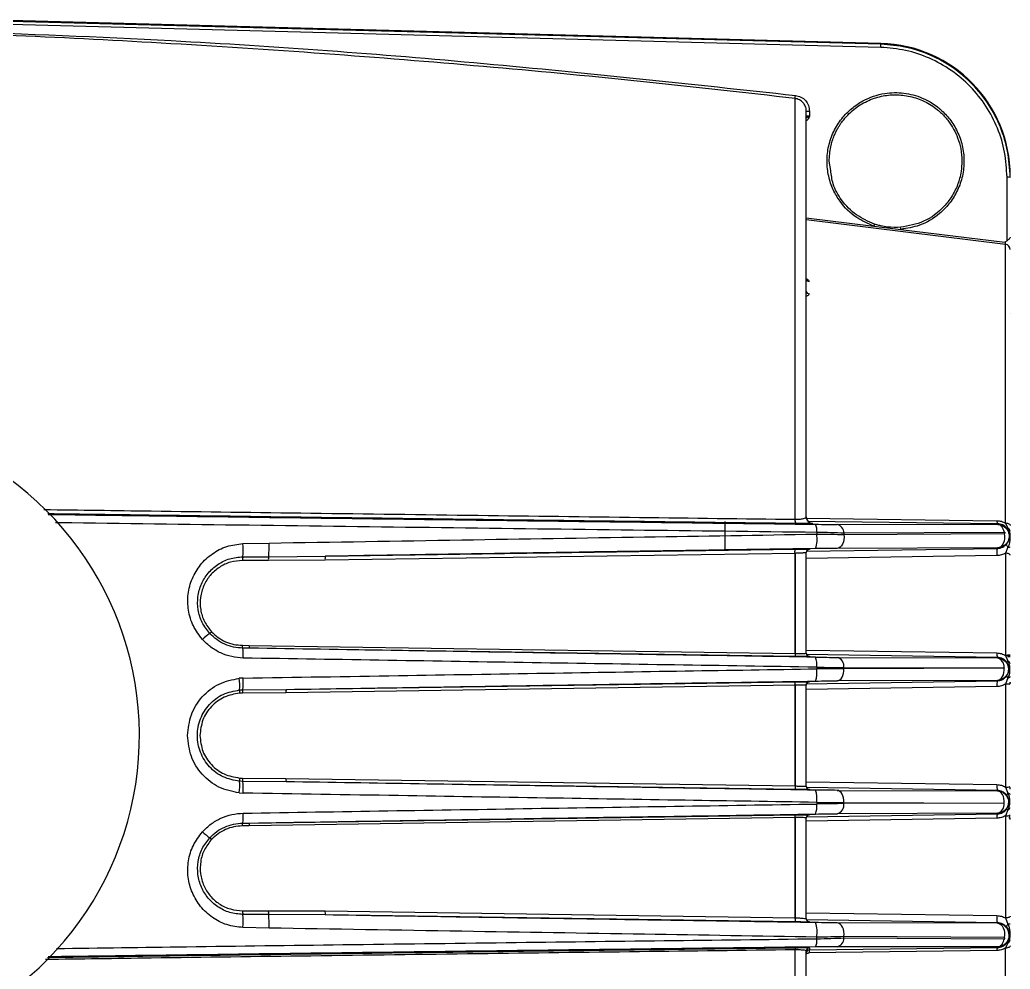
# Model space of a CAD drawing. Extents: x 16.5 to 113.1, y 4.4 to 84.5.
# Drawn here: x 83.599 to 88.263, y 34.807 to 39.277 of the extents above; entities that cross this region are included whole.
import ezdxf

# ---------------------------------------------------------------- set-up
doc = ezdxf.new("R2010")
doc.units = 0
doc.header["$MEASUREMENT"] = 0
doc.layers.add('OBJECT', color=7, linetype='CONTINUOUS')

msp = doc.modelspace()

# ---------------------------------------------------------------- linework, layer by layer
at = {"layer": 'OBJECT'}
for p, q in [((87.6539, 39.1659), (83.4112, 39.277)), ((87.6539, 39.1618), (83.4112, 39.2726)), ((87.6536, 39.1472), (83.4109, 39.2581)), ((87.6539, 39.1618), (87.6539, 39.1659)), ((87.2495, 36.9249), (87.2495, 38.9066)), ((87.3175, 38.8463), (87.3175, 38.824)), ((87.4179, 38.5672), (87.4101, 38.6115)), ((88.2476, 38.2367), (88.2476, 38.5355)), ((87.3026, 38.3451), (87.6201, 38.306)), ((88.2406, 38.2197), (87.3026, 38.3353)), ((87.6201, 38.306), (87.7477, 38.2902)), ((87.7477, 38.2902), (88.2376, 38.2298)), ((88.2476, 38.2367), (88.2376, 38.2298)), ((88.2406, 36.9072), (88.2406, 38.2197)), ((88.2625, 37.8925), (88.2618, 37.8923)), ((86.9208, 36.7787), (86.9208, 36.9146)), ((87.2996, 36.9298), (88.1998, 36.9185)), ((88.2025, 36.9043), (87.311, 36.9151)), ((87.3321, 36.9057), (87.3321, 36.9056)), ((87.4473, 36.9008), (88.2025, 36.9014)), ((88.2025, 36.9014), (88.2025, 36.9043)), ((88.2406, 36.9072), (88.2516, 36.8831)), ((87.3518, 36.8647), (87.3518, 36.8551)), ((87.4795, 36.8608), (88.2348, 36.8644)), ((87.4795, 36.8608), (87.4795, 36.8529)), ((87.4795, 36.8529), (88.2346, 36.8578)), ((84.65, 36.8103), (84.7729, 36.8131)), ((88.2516, 36.7941), (88.2406, 36.7654)), ((88.2626, 36.7929), (88.258, 36.7931)), ((84.6496, 36.7486), (84.7713, 36.7489)), ((84.7713, 36.7489), (85.0386, 36.751)), ((87.2494, 36.7646), (85.0368, 36.7323)), ((85.0386, 36.751), (87.2512, 36.7839)), ((87.2492, 36.7689), (87.2494, 36.7646)), ((87.2494, 36.2926), (87.2494, 36.7646)), ((87.2497, 36.7646), (87.2495, 36.7689)), ((87.2497, 36.7646), (87.2497, 36.2926)), ((87.3013, 36.7746), (88.2025, 36.7882)), ((88.1999, 36.7541), (87.3026, 36.7411)), ((87.3173, 36.7837), (87.3173, 36.7832)), ((88.2025, 36.7899), (87.4474, 36.7881)), ((88.2025, 36.7899), (88.2025, 36.7882)), ((88.2406, 36.7654), (88.2406, 36.2838)), ((84.7697, 36.7309), (84.6484, 36.7314)), ((85.0368, 36.7323), (84.7697, 36.7309)), ((84.6472, 36.3317), (84.6792, 36.3312)), ((84.6792, 36.3312), (87.2494, 36.2926)), ((84.681, 36.3181), (84.6489, 36.3186)), ((87.2512, 36.2795), (84.681, 36.3181)), ((87.3026, 36.3094), (88.1999, 36.2956)), ((88.2025, 36.2747), (87.3041, 36.2885)), ((87.3173, 36.2801), (87.3173, 36.2797)), ((88.2406, 36.2838), (88.2516, 36.2562)), ((87.4474, 36.2748), (88.2024, 36.2724)), ((88.2024, 36.2724), (88.2025, 36.2747)), ((87.3518, 36.2286), (87.3518, 36.2209)), ((87.4795, 36.2208), (87.4795, 36.2265)), ((87.4795, 36.2265), (88.2345, 36.2251)), ((88.2345, 36.2243), (87.4795, 36.2208)), ((84.6513, 36.1772), (84.6326, 36.1762)), ((87.2494, 36.1437), (84.8525, 36.108)), ((84.8543, 36.1239), (87.2512, 36.1598)), ((87.2493, 36.1448), (87.2494, 36.1437)), ((87.2494, 35.6693), (87.2494, 36.1437)), ((87.2497, 36.1437), (87.2496, 36.1448)), ((87.2497, 36.1437), (87.2497, 35.6693)), ((87.301, 36.1509), (88.2025, 36.1647)), ((87.3173, 36.1597), (87.3173, 36.1592)), ((88.2024, 36.1667), (87.4474, 36.1642)), ((88.2025, 36.1647), (88.2024, 36.1667)), ((88.2516, 36.1781), (88.2406, 36.149)), ((88.2406, 36.149), (88.2406, 35.6639)), ((84.6479, 36.1066), (84.634, 36.1061)), ((84.6345, 36.1215), (84.6496, 36.122)), ((84.8525, 36.108), (84.6479, 36.1066)), ((84.6496, 36.122), (84.8543, 36.1239)), ((88.1998, 36.1372), (87.3026, 36.1238)), ((84.634, 35.7068), (84.6479, 35.7064)), ((84.6496, 35.6909), (84.6345, 35.6915)), ((84.6479, 35.7064), (84.8525, 35.7049)), ((84.8543, 35.6891), (84.6496, 35.6909)), ((84.8525, 35.7049), (87.2494, 35.6693)), ((87.2512, 35.6531), (84.8543, 35.6891)), ((87.3026, 35.6892), (88.1998, 35.6757)), ((84.6326, 35.6368), (84.6513, 35.6358)), ((87.2494, 35.6693), (87.2493, 35.6681)), ((87.2496, 35.6681), (87.2497, 35.6693)), ((88.2025, 35.6483), (87.3031, 35.662)), ((87.3173, 35.6537), (87.3173, 35.6533)), ((87.4474, 35.6487), (88.2024, 35.6463)), ((88.2024, 35.6463), (88.2025, 35.6483)), ((88.2406, 35.6639), (88.2516, 35.6349)), ((87.3518, 35.5921), (87.3518, 35.5843)), ((87.4795, 35.5921), (87.4795, 35.5865)), ((87.4795, 35.5921), (88.2345, 35.5886)), ((88.2345, 35.5879), (87.4795, 35.5865)), ((84.681, 35.4949), (87.2512, 35.5335)), ((87.3041, 35.5245), (88.2025, 35.5382)), ((87.3173, 35.5333), (87.3173, 35.5329)), ((88.2024, 35.5406), (87.4474, 35.5382)), ((88.2025, 35.5382), (88.2024, 35.5406)), ((88.2516, 35.5568), (88.2406, 35.5292)), ((84.6489, 35.4944), (84.681, 35.4949)), ((87.2494, 35.5204), (84.6792, 35.4817)), ((87.2494, 35.0483), (87.2494, 35.5204)), ((87.2497, 35.5204), (87.2497, 35.0483)), ((88.1999, 35.5174), (87.3026, 35.5036)), ((88.2406, 35.5292), (88.2406, 35.0476)), ((84.6792, 35.4817), (84.6472, 35.4813)), ((84.6484, 35.0816), (84.7697, 35.082)), ((84.7697, 35.082), (85.0368, 35.0806)), ((85.0368, 35.0806), (87.2494, 35.0483)), ((87.3026, 35.0718), (88.1999, 35.0588)), ((84.7713, 35.064), (84.6496, 35.0643)), ((85.0386, 35.0619), (84.7713, 35.064)), ((87.2512, 35.0291), (85.0386, 35.0619)), ((87.2494, 35.0483), (87.2492, 35.0441)), ((87.2495, 35.0441), (87.2497, 35.0483)), ((88.2025, 35.0248), (87.3032, 35.0383)), ((87.3173, 35.0298), (87.3173, 35.0293)), ((88.2025, 35.0231), (87.4474, 35.0249)), ((88.2025, 35.0248), (88.2025, 35.0231)), ((88.2406, 35.0476), (88.2516, 35.0188)), ((88.258, 35.0199), (88.2626, 35.0201)), ((84.7729, 34.9999), (84.65, 35.0027)), ((87.3518, 34.9482), (87.3518, 34.9578)), ((87.4795, 34.9521), (87.4795, 34.96)), ((88.2346, 34.9551), (87.4795, 34.96)), ((88.2346, 34.9485), (87.4795, 34.9521)), ((88.2516, 34.9299), (88.2406, 34.9057)), ((87.2495, 32.9063), (87.2495, 34.8977)), ((88.1999, 34.8944), (87.3157, 34.8834)), ((87.3173, 34.898), (88.2025, 34.9087)), ((87.3173, 34.9073), (87.3173, 34.898)), ((88.2025, 34.9116), (87.4473, 34.9121)), ((88.2025, 34.9087), (88.2025, 34.9116)), ((88.2025, 34.9116), (88.2025, 34.9116)), ((88.2406, 33.5838), (88.2406, 34.9057))]:
    msp.add_line(p, q, dxfattribs=at)
at = {"layer": 'OBJECT', "flags": 128}
for points in [[(88.2406, 36.9072), (88.245, 36.9068), (88.2492, 36.9061), (88.253, 36.905), (88.2563, 36.9037), (88.259, 36.9021), (88.2609, 36.9004), (88.2621, 36.8985), (88.2626, 36.8965)], [(87.4795, 36.8529), (87.4805, 36.8413), (87.4798, 36.8297), (87.4774, 36.8186), (87.4735, 36.8086), (87.4683, 36.8002), (87.462, 36.7938), (87.4549, 36.7897), (87.4474, 36.7881)], [(88.2346, 36.8578), (88.2361, 36.8459), (88.2357, 36.8339), (88.2335, 36.8223), (88.2297, 36.8117), (88.2243, 36.8028), (88.2178, 36.796), (88.2104, 36.7916), (88.2025, 36.7899)], [(88.2516, 36.7941), (88.2498, 36.7965), (88.2482, 36.7987), (88.247, 36.8009), (88.2461, 36.803), (88.2456, 36.8048), (88.2455, 36.8065), (88.2457, 36.8079), (88.2462, 36.809)], [(88.2626, 36.7562), (88.2621, 36.7579), (88.2609, 36.7595), (88.259, 36.761), (88.2563, 36.7623), (88.253, 36.7635), (88.2492, 36.7644), (88.245, 36.765), (88.2406, 36.7654)], [(88.2504, 36.2869), (88.2547, 36.287), (88.2588, 36.287), (88.2626, 36.2871)], [(88.2626, 36.2773), (88.2623, 36.2773), (88.2616, 36.2772), (88.2604, 36.2772), (88.2588, 36.2772), (88.2568, 36.2771), (88.2545, 36.277), (88.252, 36.277), (88.2494, 36.2769)], [(87.4474, 36.1642), (87.4541, 36.1656), (87.4604, 36.169), (87.4662, 36.1744), (87.4712, 36.1816), (87.4751, 36.1901), (87.4779, 36.1998), (87.4794, 36.2102), (87.4795, 36.2208)], [(88.2024, 36.1667), (88.2092, 36.168), (88.2156, 36.1716), (88.2215, 36.1771), (88.2265, 36.1844), (88.2304, 36.1932), (88.2331, 36.203), (88.2345, 36.2135), (88.2345, 36.2243)], [(88.2516, 36.1781), (88.254, 36.1787), (88.2562, 36.1794), (88.2581, 36.1801), (88.2596, 36.1809), (88.2609, 36.1818), (88.2618, 36.1827), (88.2624, 36.1836), (88.2626, 36.1846)], [(87.4795, 35.5921), (87.4794, 35.6028), (87.4779, 35.6131), (87.4751, 35.6228), (87.4712, 35.6314), (87.4662, 35.6385), (87.4604, 35.6439), (87.4541, 35.6474), (87.4474, 35.6487)], [(88.2345, 35.5886), (88.2345, 35.5994), (88.2331, 35.61), (88.2304, 35.6198), (88.2265, 35.6286), (88.2215, 35.6359), (88.2156, 35.6414), (88.2092, 35.6449), (88.2024, 35.6463)], [(88.2626, 35.6284), (88.2624, 35.6293), (88.2618, 35.6303), (88.2609, 35.6312), (88.2596, 35.632), (88.2581, 35.6329), (88.2562, 35.6336), (88.254, 35.6343), (88.2516, 35.6349)], [(87.4795, 34.96), (87.4805, 34.9716), (87.4798, 34.9833), (87.4774, 34.9944), (87.4735, 35.0044), (87.4683, 35.0128), (87.462, 35.0192), (87.4549, 35.0233), (87.4474, 35.0249)], [(88.2025, 35.0231), (88.2104, 35.0214), (88.2178, 35.017), (88.2243, 35.0102), (88.2297, 35.0012), (88.2335, 34.9907), (88.2357, 34.9791), (88.2361, 34.967), (88.2346, 34.9551)], [(88.2626, 35.0568), (88.2621, 35.0551), (88.2609, 35.0535), (88.259, 35.052), (88.2563, 35.0506), (88.253, 35.0495), (88.2492, 35.0486), (88.245, 35.0479), (88.2406, 35.0476)], [(88.2516, 35.0188), (88.2498, 35.0165), (88.2482, 35.0142), (88.247, 35.012), (88.2461, 35.01), (88.2456, 35.0081), (88.2455, 35.0065), (88.2457, 35.0051), (88.2462, 35.0039)], [(87.3026, 34.8771), (87.3028, 34.8783), (87.3035, 34.8794), (87.3047, 34.8804), (87.3063, 34.8813), (87.3083, 34.8821), (87.3106, 34.8827), (87.3131, 34.8832), (87.3157, 34.8834)], [(88.2626, 34.9164), (88.2621, 34.9145), (88.2609, 34.9126), (88.259, 34.9108), (88.2563, 34.9093), (88.253, 34.9079), (88.2492, 34.9069), (88.245, 34.9061), (88.2406, 34.9057)]]:
    msp.add_lwpolyline(points, dxfattribs=at)
at = {"layer": 'OBJECT'}
for centre, radius, start, end in [((85.4157, 39.2089), 2.2387, 358.4214, 358.7948), ((87.6376, 38.5412), 0.625, 0, 88.5), ((79.8252, 39.7888), 7.4765, 353.22368, 353.33536), ((87.3138, 38.9893), 0.143, 265.4978, 271.4959), ((88.2513, 38.3924), 0.1432, 85.5005, 91.4932), ((88.0061, 38.1792), 0.4062, 160.4418, 161.8162), ((87.217, 38.2512), 0.5321, 4.2083, 5.2572), ((88.2376, 38.1949), 0.0249, 0.099, 83.1348), ((87.3164, 38.0586), 0.0139, 183.3886, 267.0674), ((87.3162, 38.0004), 0.0137, 184.1672, 267.8655), ((82.6626, 35.9065), 1.5, 209.9264, 65.3757), ((87.3326, 36.9356), 0.03, 180.0036, 269.1826), ((87.2898, 36.921), 0.0405, 174.3423, 203.1188), ((87.2767, 36.8724), 0.0755, 354.183, 22.6894), ((87.4379, 36.8602), 0.0417, 0.8083, 76.973), ((87.2007, 36.8327), 0.1527, 342.6448, 8.4633), ((88.2491, 36.8878), 0.00532, 239.3871, 297.1948), ((88.2437, 36.8659), 0.0189, 2.9343, 65.3072), ((84.2159, 36.7824), 0.4351, 355.5546, 3.6745), ((84.3937, 36.7904), 0.3799, 353.7286, 3.4165), ((88.2534, 36.8395), 0.0455, 267.766, 281.6837), ((84.714, 36.7354), 0.0657, 168.3631, 183.5259), ((84.8266, 36.7352), 0.057, 166.0329, 184.27), ((85.0732, 36.7382), 0.0369, 159.6969, 189.1886), ((87.2514, 36.8149), 0.0503, 267.713, 268.0572), ((87.3176, 36.7687), 0.015, 90.9942, 179.9972), ((87.3176, 36.7682), 0.015, 90.9964, 179.9961), ((88.2716, 36.7658), 0.0726, 162.0245, 189.2014), ((84.6691, 36.1401), 0.3031, 125.3124, 133.7266), ((84.1935, 36.7239), 0.4509, 311.7527, 313.2414), ((84.6744, 36.3287), 0.0275, 173.8212, 201.6963), ((84.7044, 36.328), 0.0254, 172.7747, 203.01), ((84.4474, 36.2849), 0.2043, 356.3119, 9.4921), ((87.3176, 36.2951), 0.015, 180.0039, 269.0036), ((87.3176, 36.2946), 0.015, 180.0039, 269.0036), ((88.2442, 36.2905), 0.0447, 173.5399, 200.7342), ((88.2454, 36.2484), 0.0358, 61.4085, 97.7842), ((87.2462, 36.2407), 0.1062, 353.4787, 19.3118), ((87.4348, 36.2316), 0.0451, 353.569, 73.6787), ((88.1901, 36.2295), 0.0446, 354.3461, 74.0043), ((88.2377, 36.2734), 0.0221, 291.0108, 308.8722), ((88.2484, 36.2422), 0.0144, 9.5692, 77.2101), ((87.2195, 36.2039), 0.1333, 342.2173, 7.2943), ((88.2593, 36.1899), 0.0141, 193.6234, 236.9259), ((84.3131, 36.1376), 0.3218, 357.1238, 6.8875), ((84.3106, 36.1604), 0.3411, 353.5373, 2.8147), ((87.2498, 36.1675), 0.0238, 269.0244, 269.7507), ((87.3176, 36.1447), 0.015, 90.9942, 179.9972), ((87.3176, 36.1442), 0.015, 90.9942, 179.9972), ((88.2611, 36.1453), 0.0618, 161.6711, 187.4643), ((88.2456, 36.0968), 0.0524, 71.101, 95.4369), ((84.6797, 36.1121), 0.0461, 168.313, 187.4702), ((84.6948, 36.1095), 0.0469, 164.5302, 183.5845), ((84.884, 36.1125), 0.0318, 158.9052, 188.035), ((84.3131, 35.6753), 0.3218, 353.1125, 2.8762), ((84.6797, 35.7008), 0.0461, 172.5298, 191.687), ((84.6948, 35.7034), 0.0469, 176.4155, 195.4698), ((84.3106, 35.6525), 0.3411, 357.1853, 6.4628), ((84.884, 35.7005), 0.0318, 171.965, 201.0948), ((88.2611, 35.6677), 0.0618, 172.536, 198.3286), ((87.2498, 35.6455), 0.0238, 90.2493, 90.9756), ((87.3176, 35.6687), 0.015, 180.0028, 269.0058), ((87.3176, 35.6683), 0.015, 180.0039, 269.0036), ((87.2195, 35.609), 0.1333, 352.7057, 17.7827), ((88.2456, 35.7161), 0.0524, 264.5631, 288.899), ((88.2593, 35.6231), 0.0141, 123.0739, 166.3768), ((87.2462, 35.5723), 0.1062, 340.6883, 6.5211), ((87.4348, 35.5814), 0.0451, 286.3205, 6.4315), ((88.1901, 35.5835), 0.0446, 285.9957, 5.6539), ((84.4474, 35.5281), 0.2043, 350.5079, 3.6881), ((87.3176, 35.5183), 0.015, 90.9964, 179.9961), ((87.3176, 35.5179), 0.015, 90.9964, 179.9961), ((88.2442, 35.5224), 0.0447, 159.2658, 186.4599), ((88.2454, 35.5646), 0.0358, 262.2151, 298.5937), ((88.2377, 35.5396), 0.0221, 51.1278, 68.9892), ((88.2484, 35.5708), 0.0144, 282.7899, 350.4308), ((84.6744, 35.4842), 0.0275, 158.3037, 186.1788), ((84.7044, 35.4849), 0.0254, 156.9893, 187.226), ((88.2476, 35.5111), 0.015, 0, 48.2947), ((84.6691, 35.6728), 0.3031, 226.2734, 234.6876), ((84.1942, 35.0898), 0.45, 46.757, 48.2489), ((84.714, 35.0776), 0.0657, 176.4742, 191.6368), ((84.8266, 35.0778), 0.057, 175.731, 193.9659), ((85.0732, 35.0747), 0.0369, 170.8107, 200.3042), ((84.2159, 35.0306), 0.4351, 356.3255, 4.4454), ((84.3937, 35.0225), 0.3798, 356.5834, 6.2715), ((87.2509, 35.0102), 0.0382, 91.8884, 92.3414), ((87.3176, 35.0447), 0.015, 180.0034, 269.0041), ((87.3176, 35.0443), 0.015, 180.0034, 269.0063), ((87.2007, 34.9803), 0.1527, 351.5367, 17.3553), ((88.2716, 35.0472), 0.0726, 170.7985, 197.9758), ((88.2015, 34.9673), 0.0557, 0.0246, 89.051), ((88.2534, 34.9735), 0.0454, 78.3085, 92.2448), ((87.2767, 34.9406), 0.0755, 337.3103, 5.8172), ((87.4379, 34.9527), 0.0417, 283.026, 359.1922), ((88.2491, 34.9251), 0.00532, 62.806, 120.6057), ((88.2437, 34.9471), 0.0189, 294.6934, 357.0661), ((87.2698, 34.8997), 0.0204, 156.9568, 185.6648), ((87.3176, 34.8923), 0.015, 90.817, 179.9968), ((87.3176, 34.883), 0.015, 90.8182, 179.9955)]:
    msp.add_arc(centre, radius, start, end, dxfattribs=at)
for centre, start_param, end_param in [((88.2476, 36.1511), 4.712389, 4.994495), ((88.2476, 35.6618), 4.389569, 4.712389), ((88.2476, 35.5111), 4.712389, 5.608239)]:
    msp.add_ellipse(centre, major_axis=(0, 0.025), ratio=0.6, start_param=start_param, end_param=end_param, dxfattribs=at)
for points, knots in [([(83.2876, 39.2238), (83.6292, 39.2105), (84.4623, 39.1781), (85.7845, 39.0797), (86.7624, 38.974), (87.2512, 38.9211)], [0, 0, 0, 0, 0.257951, 0.629014, 1, 1, 1, 1]), ([(87.2495, 38.9066), (87.017, 38.933), (86.5441, 38.9865), (85.8215, 39.0552), (85.0745, 39.1162), (84.3252, 39.1651), (83.7268, 39.1972), (83.3856, 39.2091), (83.2876, 39.2125)], [0, 0, 0, 0, 0.176631, 0.359219, 0.547766, 0.742271, 0.925992, 1, 1, 1, 1]), ([(88.2476, 38.5355), (88.2454, 38.5751), (88.241, 38.6539), (88.2059, 38.7676), (88.1514, 38.8726), (88.0774, 38.9651), (87.9872, 39.0418), (87.8837, 39.0993), (87.7713, 39.1375), (87.6928, 39.144), (87.6536, 39.1472)], [0, 0, 0, 0, 0.125666, 0.250539, 0.37567, 0.500227, 0.625486, 0.75002, 0.875177, 1, 1, 1, 1]), ([(88.2626, 38.5351), (88.2602, 38.5764), (88.2556, 38.6572), (88.2194, 38.7738), (88.1639, 38.8806), (88.0881, 38.9752), (87.996, 39.0536), (87.8902, 39.1125), (87.7748, 39.1518), (87.6943, 39.1585), (87.6539, 39.1618)], [0, 0, 0, 0, 0.128141, 0.25071, 0.37607, 0.500341, 0.624825, 0.749582, 0.874632, 1, 1, 1, 1]), ([(87.3026, 38.8467), (87.3023, 38.8511), (87.3018, 38.8593), (87.2972, 38.8732), (87.2876, 38.8883), (87.2708, 38.9019), (87.2565, 38.9051), (87.2495, 38.9066)], [0, 0, 0, 0, 0.149147, 0.282418, 0.50059, 0.756831, 1, 1, 1, 1]), ([(87.2512, 38.9211), (87.2602, 38.9191), (87.2781, 38.915), (87.2997, 38.8973), (87.3146, 38.8737), (87.3166, 38.8555), (87.3175, 38.8463)], [0, 0, 0, 0, 0.250228, 0.500086, 0.750006, 1, 1, 1, 1]), ([(87.6201, 38.306), (87.5925, 38.3178), (87.531, 38.3441), (87.4676, 38.4081), (87.4269, 38.4774), (87.4053, 38.5414), (87.3974, 38.6116), (87.4054, 38.6837), (87.4293, 38.7521), (87.4667, 38.8121), (87.5138, 38.8604), (87.5804, 38.9057), (87.665, 38.9344), (87.7626, 38.936), (87.8568, 38.9108), (87.9319, 38.8623), (87.9855, 38.8023), (88.0195, 38.7439), (88.0412, 38.6766), (88.0477, 38.6045), (88.038, 38.5326), (88.0132, 38.4664), (87.9767, 38.4096), (87.9204, 38.3523), (87.8434, 38.3056), (87.7773, 38.295), (87.7477, 38.2902)], [0, 0, 0, 0, 0.047316, 0.10545, 0.138716, 0.174328, 0.211696, 0.250007, 0.288318, 0.325684, 0.361293, 0.394556, 0.452686, 0.5, 0.547314, 0.605445, 0.638708, 0.674318, 0.711684, 0.749996, 0.788307, 0.825675, 0.861286, 0.894551, 0.952685, 1, 1, 1, 1]), ([(87.4101, 38.6115), (87.4115, 38.6342), (87.414, 38.6756), (87.4292, 38.7213), (87.4419, 38.7494), (87.45, 38.7647), (87.4579, 38.7779), (87.4653, 38.7891), (87.4854, 38.8169), (87.5236, 38.8565), (87.5869, 38.8961), (87.6543, 38.919), (87.7232, 38.9265), (87.7924, 38.9188), (87.8602, 38.8951), (87.9084, 38.8644), (87.9393, 38.8371), (87.9568, 38.8189), (87.986, 38.783), (88.013, 38.7335), (88.0319, 38.6689), (88.034, 38.6313), (88.0351, 38.6115)], [0, 0, 0, 0, 0.069282, 0.126552, 0.146107, 0.163732, 0.179426, 0.193188, 0.20502, 0.284194, 0.359756, 0.431706, 0.500043, 0.570466, 0.643108, 0.717971, 0.743473, 0.769223, 0.795223, 0.885057, 0.93942, 1, 1, 1, 1]), ([(87.3026, 36.9356), (87.3026, 37.0194), (87.3026, 37.1885), (87.3026, 37.4306), (87.3026, 37.6639), (87.3026, 37.8841), (87.3026, 38.088), (87.3026, 38.2718), (87.3026, 38.4329), (87.3026, 38.5694), (87.3026, 38.6796), (87.3026, 38.7626), (87.3026, 38.8208), (87.3026, 38.8381), (87.3026, 38.8467)], [0, 0, 0, 0, 0.080321, 0.16194, 0.244772, 0.329378, 0.414487, 0.5, 0.585518, 0.670628, 0.755228, 0.838065, 0.919682, 1, 1, 1, 1]), ([(87.3014, 38.8133), (87.3029, 38.8148), (87.3058, 38.8176), (87.3112, 38.821), (87.3153, 38.823), (87.3175, 38.824)], [0, 0, 0, 0, 0.349332, 0.657365, 1, 1, 1, 1]), ([(87.3175, 38.824), (87.3156, 38.8239), (87.3127, 38.8238), (87.3092, 38.8234), (87.3064, 38.8229), (87.3042, 38.8224), (87.3028, 38.8217), (87.3026, 38.8214), (87.3026, 38.8212)], [0, 0, 0, 0, 0.23989, 0.367317, 0.499483, 0.699788, 0.8375, 1, 1, 1, 1]), ([(87.3175, 38.824), (87.315, 38.8169), (87.3118, 38.8079), (87.3042, 38.8027), (87.3026, 38.8016)], [0, 0, 0, 0, 0.789741, 1, 1, 1, 1]), ([(88.0351, 38.6115), (88.0344, 38.5956), (88.0332, 38.568), (88.0263, 38.5366), (88.0208, 38.5179), (88.0177, 38.5086), (88.0085, 38.4833), (87.9894, 38.4451), (87.9402, 38.3814), (87.8606, 38.3209), (87.7838, 38.3067), (87.7469, 38.2999)], [0, 0, 0, 0, 0.102524, 0.17796, 0.2066585, 0.2279092, 0.2417122, 0.3799763, 0.5012388, 0.7600623, 1, 1, 1, 1]), ([(87.6233, 38.3152), (87.5942, 38.3278), (87.5343, 38.3538), (87.469, 38.4228), (87.4262, 38.4961), (87.4204, 38.546), (87.4179, 38.5672)], [0, 0, 0, 0, 0.27392, 0.565419, 0.814181, 1, 1, 1, 1]), ([(87.7469, 38.2999), (87.726, 38.2994), (87.6946, 38.2987), (87.6572, 38.3056), (87.6369, 38.3108), (87.6269, 38.314), (87.6233, 38.3152)], [0, 0, 0, 0, 0.498348, 0.748841, 0.907486, 1, 1, 1, 1]), ([(88.2626, 38.254), (88.2623, 38.2523), (88.2618, 38.2492), (88.2583, 38.2448), (88.2536, 38.2409), (88.2496, 38.2381), (88.2476, 38.2367)], [0, 0, 0, 0, 0.2952375, 0.5005577, 0.7503958, 1, 1, 1, 1]), ([(88.2376, 38.2298), (88.238, 38.2285), (88.2387, 38.226), (88.2397, 38.2228), (88.2404, 38.2204), (88.2405, 38.2199), (88.2406, 38.2197)], [0, 0, 0, 0, 0.2577346, 0.5124762, 0.7590317, 1, 1, 1, 1]), ([(87.3014, 38.0581), (87.3034, 38.0573), (87.3087, 38.0552), (87.3143, 38.0504), (87.3153, 38.0466), (87.3157, 38.0448)], [0, 0, 0, 0, 0.232158, 0.615127, 1, 1, 1, 1]), ([(87.3157, 37.9867), (87.3153, 37.9848), (87.3143, 37.9809), (87.309, 37.9769), (87.3042, 37.9759), (87.3026, 37.9755)], [0, 0, 0, 0, 0.402368, 0.804444, 1, 1, 1, 1]), ([(83.7127, 36.9711), (83.881, 36.9688), (84.3003, 36.9631), (84.982, 36.9541), (85.7488, 36.944), (86.5088, 36.9342), (87.0056, 36.928), (87.2495, 36.9249)], [0, 0, 0, 0, 0.142368, 0.354744, 0.577357, 0.79244, 1, 1, 1, 1]), ([(87.2526, 36.905), (86.7467, 36.9113), (85.7342, 36.9239), (84.5591, 36.9393), (83.8905, 36.9484), (83.7313, 36.9506)], [0, 0, 0, 0, 0.432006, 0.864763, 1, 1, 1, 1]), ([(83.7335, 36.9482), (83.9023, 36.9459), (84.591, 36.9365), (85.7967, 36.9208), (86.83, 36.9079), (87.3463, 36.9015)], [0, 0, 0, 0, 0.1398204, 0.5701913, 1, 1, 1, 1]), ([(87.2495, 36.9249), (87.2531, 36.925), (87.2605, 36.9251), (87.271, 36.9257), (87.2807, 36.9268), (87.2913, 36.9286), (87.3006, 36.9315), (87.3019, 36.9342), (87.3026, 36.9356)], [0, 0, 0, 0, 0.1169065, 0.238658, 0.3663335, 0.5008519, 0.7502482, 1, 1, 1, 1]), ([(87.3026, 36.936), (87.3029, 36.9324), (87.3037, 36.925), (87.3089, 36.9166), (87.315, 36.9112), (87.3204, 36.9081), (87.3262, 36.9062), (87.3302, 36.9059), (87.3321, 36.9057)], [0, 0, 0, 0, 0.250064, 0.499105, 0.634955, 0.762997, 0.884268, 1, 1, 1, 1]), ([(83.7678, 36.9104), (83.7746, 36.9103), (84.0789, 36.9061), (84.685, 36.8981), (85.5848, 36.8864), (86.4756, 36.8752), (87.0637, 36.8682), (87.3518, 36.8647)], [0, 0, 0, 0, 0.005638, 0.253972, 0.506326, 0.7581146, 1, 1, 1, 1]), ([(87.3321, 36.9056), (87.3311, 36.9054), (87.3289, 36.905), (87.3118, 36.9047), (87.2859, 36.9047), (87.2637, 36.9049), (87.2526, 36.905)], [0, 0, 0, 0, 0.250172, 0.500067, 0.749913, 1, 1, 1, 1]), ([(87.3463, 36.9015), (87.3647, 36.9013), (87.4016, 36.9009), (87.432, 36.9009), (87.4473, 36.9008)], [0, 0, 0, 0, 0.498504, 1, 1, 1, 1]), ([(88.1998, 36.9185), (88.2, 36.9165), (88.2002, 36.9125), (88.2009, 36.908), (88.2017, 36.905), (88.2022, 36.9045), (88.2025, 36.9043)], [0, 0, 0, 0, 0.245198, 0.500042, 0.75487, 1, 1, 1, 1]), ([(88.1998, 36.9185), (88.207, 36.9179), (88.2213, 36.9168), (88.2342, 36.9104), (88.2406, 36.9072)], [0, 0, 0, 0, 0.499406, 1, 1, 1, 1]), ([(88.2464, 36.8832), (88.2436, 36.8863), (88.2381, 36.8922), (88.2273, 36.8988), (88.2153, 36.9033), (88.2068, 36.904), (88.2025, 36.9043)], [0, 0, 0, 0, 0.258471, 0.498713, 0.749506, 1, 1, 1, 1]), ([(88.2348, 36.8644), (88.2334, 36.8694), (88.2307, 36.8795), (88.2229, 36.8914), (88.2132, 36.8996), (88.206, 36.9008), (88.2025, 36.9014)], [0, 0, 0, 0, 0.243823, 0.5, 0.756179, 1, 1, 1, 1]), ([(88.2025, 36.9014), (88.2025, 36.9014), (88.2026, 36.9014), (88.2027, 36.9014), (88.2032, 36.9013), (88.205, 36.9013), (88.212, 36.9007), (88.2256, 36.8971), (88.2423, 36.8858), (88.2545, 36.8673), (88.2587, 36.8455), (88.2544, 36.8237), (88.2421, 36.8055), (88.224, 36.7927), (88.2097, 36.7908), (88.2025, 36.7899)], [0, 0, 0, 0, 0.000293, 0.000817, 0.002568, 0.00887, 0.032663, 0.124746, 0.249979, 0.37482, 0.50062, 0.627392, 0.750463, 0.875271, 1, 1, 1, 1]), ([(84.7729, 36.8131), (85.0758, 36.8181), (85.6659, 36.8279), (86.5256, 36.8419), (87.0816, 36.8508), (87.3518, 36.8551)], [0, 0, 0, 0, 0.351668, 0.685, 1, 1, 1, 1]), ([(87.3518, 36.8647), (87.3748, 36.8643), (87.4214, 36.8634), (87.46, 36.8617), (87.4795, 36.8608)], [0, 0, 0, 0, 0.493197, 1, 1, 1, 1]), ([(87.3518, 36.8551), (87.3747, 36.8551), (87.4213, 36.8551), (87.4599, 36.8537), (87.4795, 36.8529)], [0, 0, 0, 0, 0.490951, 1, 1, 1, 1]), ([(88.2348, 36.8644), (88.2352, 36.8644), (88.2358, 36.8643), (88.2366, 36.8638), (88.2371, 36.8633), (88.2375, 36.8627), (88.2378, 36.862), (88.2379, 36.8613), (88.2378, 36.8604), (88.2374, 36.8594), (88.2367, 36.8585), (88.2357, 36.8579), (88.235, 36.8579), (88.2346, 36.8578)], [0, 0, 0, 0, 0.133104, 0.191567, 0.248259, 0.311452, 0.370761, 0.432305, 0.501531, 0.620748, 0.7521, 0.8756, 1, 1, 1, 1]), ([(88.2462, 36.809), (88.2498, 36.8143), (88.2569, 36.8248), (88.2597, 36.837), (88.2602, 36.8505), (88.258, 36.8625), (88.2534, 36.8738), (88.2487, 36.8801), (88.2464, 36.8832)], [0, 0, 0, 0, 0.24965, 0.499343, 0.62417, 0.74921, 0.874476, 1, 1, 1, 1]), ([(88.2516, 36.8831), (88.2539, 36.8787), (88.258, 36.8709), (88.2612, 36.8547), (88.2613, 36.83), (88.2602, 36.8081), (88.2522, 36.795), (88.2516, 36.7941)], [0, 0, 0, 0, 0.157616, 0.28346, 0.509505, 0.964684, 1, 1, 1, 1]), ([(84.4595, 36.3592), (84.4438, 36.3798), (84.4125, 36.4211), (84.3904, 36.4963), (84.3887, 36.5733), (84.4087, 36.6474), (84.4479, 36.713), (84.5039, 36.765), (84.5728, 36.8013), (84.6242, 36.8072), (84.65, 36.8103)], [0, 0, 0, 0, 0.124845, 0.24983, 0.374893, 0.499993, 0.625063, 0.749967, 0.874601, 1, 1, 1, 1]), ([(88.2025, 36.7882), (88.2067, 36.7885), (88.2155, 36.7892), (88.2317, 36.7951), (88.2405, 36.8035), (88.2462, 36.809)], [0, 0, 0, 0, 0.241712, 0.501168, 1, 1, 1, 1]), ([(84.4938, 36.3875), (84.4808, 36.4042), (84.4547, 36.4376), (84.4365, 36.4989), (84.4354, 36.5613), (84.452, 36.621), (84.4845, 36.6735), (84.5304, 36.7146), (84.5868, 36.7428), (84.6287, 36.7467), (84.6496, 36.7486)], [0, 0, 0, 0, 0.1256654, 0.2503638, 0.3748711, 0.4993744, 0.6239874, 0.748872, 0.8742199, 1, 1, 1, 1]), ([(87.3465, 36.7871), (86.9635, 36.7812), (86.1957, 36.7695), (85.425, 36.7572), (85.0386, 36.751)], [0, 0, 0, 0, 0.498752, 1, 1, 1, 1]), ([(87.2492, 36.7689), (87.2492, 36.7708), (87.2492, 36.7738), (87.2495, 36.7773), (87.2498, 36.7804), (87.2504, 36.7832), (87.2509, 36.7837), (87.2512, 36.7839)], [0, 0, 0, 0, 0.251178, 0.383298, 0.515914, 0.770766, 1, 1, 1, 1]), ([(87.3026, 36.7687), (87.3018, 36.7683), (87.3004, 36.7676), (87.2887, 36.7664), (87.2714, 36.7654), (87.2567, 36.7649), (87.2497, 36.7646)], [0, 0, 0, 0, 0.250635, 0.500304, 0.760651, 1, 1, 1, 1]), ([(87.2512, 36.7839), (87.2603, 36.784), (87.2784, 36.7842), (87.2999, 36.7843), (87.3145, 36.7841), (87.3164, 36.7838), (87.3173, 36.7837)], [0, 0, 0, 0, 0.249669, 0.499417, 0.749226, 1, 1, 1, 1]), ([(87.3026, 36.2946), (87.3026, 36.3747), (87.3026, 36.5349), (87.3026, 36.6907), (87.3026, 36.7687)], [0, 0, 0, 0, 0.4999997, 1, 1, 1, 1]), ([(87.4474, 36.7881), (87.4323, 36.788), (87.4019, 36.7879), (87.365, 36.7874), (87.3465, 36.7871)], [0, 0, 0, 0, 0.498606, 1, 1, 1, 1]), ([(88.2406, 36.7654), (88.2343, 36.7622), (88.2216, 36.7559), (88.2071, 36.7547), (88.1999, 36.7541)], [0, 0, 0, 0, 0.500347, 1, 1, 1, 1]), ([(84.6484, 36.7314), (84.629, 36.7297), (84.59, 36.7265), (84.5374, 36.7008), (84.4941, 36.6629), (84.4634, 36.6139), (84.4475, 36.558), (84.4485, 36.4994), (84.4657, 36.4421), (84.4902, 36.411), (84.5025, 36.3954)], [0, 0, 0, 0, 0.124906, 0.249953, 0.375023, 0.500104, 0.625117, 0.749959, 0.874675, 1, 1, 1, 1]), ([(84.6489, 36.3186), (84.6344, 36.3196), (84.6054, 36.3217), (84.5638, 36.336), (84.5254, 36.3572), (84.5043, 36.3774), (84.4938, 36.3875)], [0, 0, 0, 0, 0.251653, 0.500767, 0.75093, 1, 1, 1, 1]), ([(84.5025, 36.3954), (84.5123, 36.386), (84.5321, 36.3673), (84.5679, 36.3476), (84.6067, 36.3345), (84.6336, 36.3326), (84.6472, 36.3317)], [0, 0, 0, 0, 0.249435, 0.499655, 0.748628, 1, 1, 1, 1]), ([(84.6513, 36.2717), (84.6332, 36.2731), (84.5971, 36.2759), (84.5456, 36.2941), (84.4982, 36.3211), (84.4724, 36.3465), (84.4595, 36.3592)], [0, 0, 0, 0, 0.250785, 0.500021, 0.750018, 1, 1, 1, 1]), ([(87.3465, 36.2758), (86.903, 36.2827), (86.0161, 36.2965), (85.126, 36.3109), (84.681, 36.3181)], [0, 0, 0, 0, 0.500069, 1, 1, 1, 1]), ([(87.2497, 36.2926), (87.2567, 36.2925), (87.2711, 36.2924), (87.2878, 36.2927), (87.3, 36.2935), (87.3016, 36.2942), (87.3026, 36.2946)], [0, 0, 0, 0, 0.244677, 0.500062, 0.724507, 1, 1, 1, 1]), ([(87.2497, 36.2926), (87.2497, 36.2909), (87.2497, 36.2874), (87.2501, 36.2831), (87.2506, 36.2801), (87.251, 36.2797), (87.2512, 36.2795)], [0, 0, 0, 0, 0.241915, 0.500004, 0.758081, 1, 1, 1, 1]), ([(87.3173, 36.2797), (87.3163, 36.2795), (87.3145, 36.2792), (87.2996, 36.2791), (87.278, 36.2791), (87.2601, 36.2794), (87.2512, 36.2795)], [0, 0, 0, 0, 0.250112, 0.500126, 0.75008, 1, 1, 1, 1]), ([(88.1999, 36.2956), (88.207, 36.295), (88.2214, 36.2938), (88.2342, 36.2871), (88.2406, 36.2838)], [0, 0, 0, 0, 0.500461, 1, 1, 1, 1]), ([(87.3518, 36.2286), (86.9056, 36.2356), (86.0071, 36.2495), (85.1053, 36.2643), (84.6513, 36.2717)], [0, 0, 0, 0, 0.49662, 1, 1, 1, 1]), ([(87.3465, 36.2758), (87.3648, 36.2756), (87.4015, 36.275), (87.4321, 36.2749), (87.4474, 36.2748)], [0, 0, 0, 0, 0.498431, 1, 1, 1, 1]), ([(88.2024, 36.2724), (88.2065, 36.272), (88.2144, 36.2714), (88.2253, 36.2672), (88.2346, 36.2612), (88.2444, 36.2516), (88.2526, 36.2376), (88.2538, 36.2253), (88.2544, 36.2195)], [0, 0, 0, 0, 0.147789, 0.28914, 0.42404, 0.552485, 0.789019, 1, 1, 1, 1]), ([(88.2456, 36.2528), (88.2429, 36.256), (88.2374, 36.2623), (88.2267, 36.2691), (88.215, 36.2737), (88.2067, 36.2744), (88.2025, 36.2747)], [0, 0, 0, 0, 0.252722, 0.499216, 0.745809, 1, 1, 1, 1]), ([(88.2568, 36.2195), (88.2566, 36.2225), (88.2564, 36.2284), (88.2535, 36.24), (88.2488, 36.2477), (88.2456, 36.2528)], [0, 0, 0, 0, 0.24941, 0.500739, 1, 1, 1, 1]), ([(88.2516, 36.2562), (88.2535, 36.2522), (88.2567, 36.2452), (88.2592, 36.2317), (88.2602, 36.2119), (88.2587, 36.1924), (88.2527, 36.1804), (88.2516, 36.1781)], [0, 0, 0, 0, 0.16421, 0.284776, 0.503513, 0.90283, 1, 1, 1, 1]), ([(84.6513, 36.1772), (84.8952, 36.1812), (85.3707, 36.1891), (86.0645, 36.2004), (86.7209, 36.2109), (87.1456, 36.2176), (87.3518, 36.2209)], [0, 0, 0, 0, 0.27038, 0.527173, 0.77038, 1, 1, 1, 1]), ([(87.3518, 36.2286), (87.3748, 36.2283), (87.4213, 36.2276), (87.46, 36.2269), (87.4795, 36.2265)], [0, 0, 0, 0, 0.496594, 1, 1, 1, 1]), ([(87.4795, 36.2208), (87.4597, 36.221), (87.4209, 36.2214), (87.3744, 36.221), (87.3518, 36.2209)], [0, 0, 0, 0, 0.511471, 1, 1, 1, 1]), ([(88.2544, 36.2195), (88.254, 36.2147), (88.2531, 36.2037), (88.2463, 36.1903), (88.2372, 36.18), (88.2277, 36.1731), (88.2158, 36.1679), (88.207, 36.1671), (88.2024, 36.1667)], [0, 0, 0, 0, 0.177265, 0.402569, 0.533808, 0.677131, 0.832537, 1, 1, 1, 1]), ([(88.2025, 36.1647), (88.2064, 36.165), (88.2148, 36.1656), (88.2257, 36.1698), (88.2366, 36.1765), (88.2422, 36.1827), (88.2456, 36.1866)], [0, 0, 0, 0, 0.233715, 0.50042, 0.692509, 1, 1, 1, 1]), ([(88.2345, 36.2251), (88.2346, 36.225), (88.2347, 36.225), (88.2348, 36.225), (88.2348, 36.2249), (88.2349, 36.2249), (88.2349, 36.2248), (88.2349, 36.2248), (88.2349, 36.2246), (88.2349, 36.2245), (88.2349, 36.2245), (88.2348, 36.2244), (88.2347, 36.2243), (88.2346, 36.2243), (88.2345, 36.2243)], [0, 0, 0, 0, 0.156108, 0.22009, 0.277027, 0.329475, 0.381608, 0.436318, 0.497329, 0.61508, 0.669958, 0.725281, 0.84818, 1, 1, 1, 1]), ([(88.2456, 36.1866), (88.2487, 36.1917), (88.2534, 36.1993), (88.2562, 36.2103), (88.2566, 36.2164), (88.2568, 36.2195)], [0, 0, 0, 0, 0.499094, 0.74842, 1, 1, 1, 1]), ([(84.3893, 35.9065), (84.3929, 35.9398), (84.3999, 36.0065), (84.4547, 36.0925), (84.5342, 36.1564), (84.5998, 36.1696), (84.6326, 36.1762)], [0, 0, 0, 0, 0.24993, 0.499886, 0.749919, 1, 1, 1, 1]), ([(84.8543, 36.1239), (85.2706, 36.1306), (86.1028, 36.144), (86.932, 36.1568), (87.3465, 36.1632)], [0, 0, 0, 0, 0.500229, 1, 1, 1, 1]), ([(87.2493, 36.1448), (87.2493, 36.1467), (87.2493, 36.1496), (87.2496, 36.1531), (87.2498, 36.1555), (87.2501, 36.1574), (87.2505, 36.1592), (87.2509, 36.1596), (87.2512, 36.1598)], [0, 0, 0, 0, 0.24273, 0.37241, 0.504167, 0.635321, 0.763244, 1, 1, 1, 1]), ([(87.3026, 36.1447), (87.3018, 36.1447), (87.3002, 36.1447), (87.2881, 36.1444), (87.2707, 36.1441), (87.2564, 36.1438), (87.2497, 36.1437)], [0, 0, 0, 0, 0.250493, 0.500022, 0.762711, 1, 1, 1, 1]), ([(87.2512, 36.1598), (87.2601, 36.1599), (87.2779, 36.1602), (87.2995, 36.1602), (87.3144, 36.1601), (87.3163, 36.1598), (87.3173, 36.1597)], [0, 0, 0, 0, 0.249768, 0.4995238, 0.7492807, 1, 1, 1, 1]), ([(87.3026, 35.6683), (87.3026, 35.7477), (87.3026, 35.9065), (87.3026, 36.0653), (87.3026, 36.1447)], [0, 0, 0, 0, 0.5, 1, 1, 1, 1]), ([(87.3465, 36.1632), (87.3649, 36.1635), (87.4016, 36.164), (87.4322, 36.1642), (87.4474, 36.1642)], [0, 0, 0, 0, 0.50157, 1, 1, 1, 1]), ([(88.2406, 36.149), (88.2342, 36.1457), (88.2214, 36.139), (88.207, 36.1378), (88.1998, 36.1372)], [0, 0, 0, 0, 0.500466, 1, 1, 1, 1]), ([(88.2611, 36.1577), (88.2612, 36.1573), (88.2615, 36.1568), (88.2621, 36.1551), (88.2623, 36.1537), (88.2625, 36.1525)], [0, 0, 0, 0, 0.208676, 0.39781, 1, 1, 1, 1]), ([(84.6345, 35.6915), (84.6079, 35.6964), (84.5548, 35.7063), (84.4892, 35.7567), (84.4457, 35.8257), (84.4305, 35.9065), (84.4457, 35.9874), (84.4893, 36.0563), (84.5549, 36.1067), (84.608, 36.1165), (84.6345, 36.1215)], [0, 0, 0, 0, 0.125649, 0.250726, 0.375502, 0.500092, 0.624668, 0.749422, 0.874515, 1, 1, 1, 1]), ([(84.634, 36.1061), (84.6092, 36.1017), (84.5596, 36.0928), (84.4986, 36.0463), (84.4559, 35.9821), (84.4503, 35.9317), (84.4476, 35.9065)], [0, 0, 0, 0, 0.25068, 0.500935, 0.750645, 1, 1, 1, 1]), ([(84.6326, 35.6368), (84.5998, 35.6434), (84.5341, 35.6566), (84.4546, 35.7205), (84.3999, 35.8065), (84.3929, 35.8732), (84.3893, 35.9065)], [0, 0, 0, 0, 0.250566, 0.500351, 0.750175, 1, 1, 1, 1]), ([(84.4476, 35.9065), (84.4503, 35.8813), (84.4559, 35.8309), (84.4986, 35.7667), (84.5596, 35.7201), (84.6092, 35.7113), (84.634, 35.7068)], [0, 0, 0, 0, 0.249291, 0.498953, 0.749084, 1, 1, 1, 1]), ([(87.3465, 35.6497), (86.932, 35.6561), (86.1028, 35.6689), (85.2706, 35.6824), (84.8543, 35.6891)], [0, 0, 0, 0, 0.499771, 1, 1, 1, 1]), ([(88.1998, 35.6757), (88.2071, 35.6751), (88.2215, 35.6739), (88.2342, 35.6673), (88.2406, 35.6639)], [0, 0, 0, 0, 0.500843, 1, 1, 1, 1]), ([(87.3518, 35.5921), (87.1456, 35.5953), (86.7209, 35.6021), (86.0645, 35.6126), (85.3707, 35.6239), (84.8952, 35.6317), (84.6513, 35.6358)], [0, 0, 0, 0, 0.22962, 0.472827, 0.72962, 1, 1, 1, 1]), ([(87.2496, 35.6681), (87.2496, 35.6662), (87.2496, 35.6633), (87.2498, 35.6599), (87.25, 35.6575), (87.2503, 35.6556), (87.2506, 35.6537), (87.251, 35.6534), (87.2512, 35.6531)], [0, 0, 0, 0, 0.242736, 0.372413, 0.504175, 0.635328, 0.76326, 1, 1, 1, 1]), ([(87.2497, 35.6693), (87.2564, 35.6692), (87.2707, 35.6689), (87.2882, 35.6685), (87.3003, 35.6683), (87.3018, 35.6683), (87.3026, 35.6683)], [0, 0, 0, 0, 0.237323, 0.500072, 0.750005, 1, 1, 1, 1]), ([(87.3173, 35.6533), (87.3163, 35.6531), (87.3144, 35.6529), (87.2995, 35.6527), (87.2779, 35.6528), (87.2601, 35.653), (87.2512, 35.6531)], [0, 0, 0, 0, 0.250088, 0.50011, 0.750076, 1, 1, 1, 1]), ([(87.4474, 35.6487), (87.4321, 35.6488), (87.4014, 35.649), (87.3648, 35.6495), (87.3465, 35.6497)], [0, 0, 0, 0, 0.501586, 1, 1, 1, 1]), ([(88.2024, 35.6463), (88.207, 35.6459), (88.2158, 35.645), (88.2276, 35.6399), (88.2372, 35.633), (88.2463, 35.6227), (88.2528, 35.6093), (88.2552, 35.5926), (88.2523, 35.5754), (88.2444, 35.5614), (88.2346, 35.5518), (88.2253, 35.5458), (88.2144, 35.5416), (88.2065, 35.5409), (88.2024, 35.5406)], [0, 0, 0, 0, 0.083701, 0.161372, 0.233013, 0.298611, 0.41123, 0.499845, 0.605383, 0.723691, 0.787932, 0.8554, 0.926089, 1, 1, 1, 1]), ([(88.2456, 35.6264), (88.2422, 35.6302), (88.2366, 35.6365), (88.2257, 35.6431), (88.2148, 35.6473), (88.2064, 35.648), (88.2025, 35.6483)], [0, 0, 0, 0, 0.307389, 0.4994, 0.766202, 1, 1, 1, 1]), ([(88.2456, 35.5602), (88.2474, 35.5628), (88.2509, 35.5679), (88.2543, 35.5764), (88.2565, 35.5854), (88.2571, 35.5979), (88.2547, 35.6117), (88.2486, 35.6215), (88.2456, 35.6264)], [0, 0, 0, 0, 0.125205, 0.250084, 0.374646, 0.499814, 0.74991, 1, 1, 1, 1]), ([(88.2516, 35.6349), (88.2528, 35.6325), (88.2548, 35.6286), (88.2568, 35.6214), (88.2589, 35.611), (88.2602, 35.5931), (88.2591, 35.5732), (88.2534, 35.5608), (88.2516, 35.5568)], [0, 0, 0, 0, 0.096977, 0.162949, 0.280004, 0.496796, 0.836217, 1, 1, 1, 1]), ([(84.6513, 35.5412), (85.1053, 35.5487), (86.0071, 35.5634), (86.9056, 35.5774), (87.3518, 35.5843)], [0, 0, 0, 0, 0.50338, 1, 1, 1, 1]), ([(87.3518, 35.5921), (87.3744, 35.5919), (87.4209, 35.5916), (87.4597, 35.5919), (87.4795, 35.5921)], [0, 0, 0, 0, 0.488529, 1, 1, 1, 1]), ([(87.4795, 35.5865), (87.46, 35.5861), (87.4213, 35.5854), (87.3748, 35.5847), (87.3518, 35.5843)], [0, 0, 0, 0, 0.503406, 1, 1, 1, 1]), ([(88.2345, 35.5886), (88.2346, 35.5886), (88.2347, 35.5886), (88.2348, 35.5886), (88.2348, 35.5885), (88.2349, 35.5884), (88.2349, 35.5883), (88.2349, 35.5882), (88.2349, 35.5881), (88.2349, 35.5881), (88.2348, 35.588), (88.2348, 35.588), (88.2347, 35.5879), (88.2346, 35.5879), (88.2345, 35.5879)], [0, 0, 0, 0, 0.148468, 0.270231, 0.325884, 0.381013, 0.499286, 0.560363, 0.61485, 0.666487, 0.719001, 0.776021, 0.840631, 1, 1, 1, 1]), ([(84.4595, 35.4538), (84.4725, 35.4666), (84.4983, 35.492), (84.5458, 35.519), (84.5973, 35.5371), (84.6333, 35.5399), (84.6513, 35.5412)], [0, 0, 0, 0, 0.251427, 0.50031, 0.75055, 1, 1, 1, 1]), ([(84.681, 35.4949), (85.126, 35.5021), (86.0161, 35.5165), (86.903, 35.5303), (87.3465, 35.5371)], [0, 0, 0, 0, 0.499931, 1, 1, 1, 1]), ([(87.2494, 35.5204), (87.2494, 35.5221), (87.2495, 35.5255), (87.2499, 35.5299), (87.2505, 35.5328), (87.251, 35.5333), (87.2512, 35.5335)], [0, 0, 0, 0, 0.241912, 0.499998, 0.758083, 1, 1, 1, 1]), ([(87.2512, 35.5335), (87.2601, 35.5336), (87.278, 35.5338), (87.2996, 35.5339), (87.3144, 35.5337), (87.3163, 35.5335), (87.3173, 35.5333)], [0, 0, 0, 0, 0.249736, 0.499486, 0.74926, 1, 1, 1, 1]), ([(87.3465, 35.5371), (87.3649, 35.5374), (87.4016, 35.5379), (87.4322, 35.5381), (87.4474, 35.5382)], [0, 0, 0, 0, 0.50155, 1, 1, 1, 1]), ([(88.2025, 35.5382), (88.2067, 35.5386), (88.215, 35.5392), (88.2267, 35.5438), (88.2374, 35.5506), (88.2429, 35.557), (88.2456, 35.5602)], [0, 0, 0, 0, 0.253998, 0.500394, 0.747085, 1, 1, 1, 1]), ([(84.4938, 35.4255), (84.5044, 35.4356), (84.5255, 35.4558), (84.564, 35.4771), (84.6055, 35.4913), (84.6345, 35.4934), (84.6489, 35.4944)], [0, 0, 0, 0, 0.2510338, 0.4998421, 0.7502371, 1, 1, 1, 1]), ([(87.3026, 35.5183), (87.3016, 35.5187), (87.3, 35.5194), (87.2878, 35.5202), (87.2711, 35.5206), (87.2567, 35.5204), (87.2497, 35.5204)], [0, 0, 0, 0, 0.275543, 0.500053, 0.755367, 1, 1, 1, 1]), ([(87.3026, 35.0443), (87.3026, 35.1222), (87.3026, 35.2781), (87.3026, 35.4382), (87.3026, 35.5183)], [0, 0, 0, 0, 0.5, 1, 1, 1, 1]), ([(88.2406, 35.5292), (88.2342, 35.5258), (88.2213, 35.5192), (88.207, 35.518), (88.1999, 35.5174)], [0, 0, 0, 0, 0.500341, 1, 1, 1, 1]), ([(84.65, 35.0027), (84.6242, 35.0057), (84.5728, 35.0117), (84.5039, 35.0479), (84.4479, 35.0999), (84.4087, 35.1656), (84.3887, 35.2397), (84.3904, 35.3167), (84.4125, 35.3919), (84.4438, 35.4332), (84.4595, 35.4538)], [0, 0, 0, 0, 0.125399, 0.250033, 0.374938, 0.500007, 0.625107, 0.75017, 0.875155, 1, 1, 1, 1]), ([(84.6472, 35.4813), (84.6337, 35.4804), (84.6068, 35.4785), (84.5681, 35.4654), (84.5322, 35.4457), (84.5124, 35.427), (84.5025, 35.4176)], [0, 0, 0, 0, 0.249686, 0.500038, 0.748854, 1, 1, 1, 1]), ([(84.6496, 35.0643), (84.6286, 35.0663), (84.5868, 35.0702), (84.5305, 35.0983), (84.4845, 35.1394), (84.452, 35.1919), (84.4354, 35.2517), (84.4365, 35.3142), (84.4548, 35.3754), (84.4808, 35.4088), (84.4938, 35.4255)], [0, 0, 0, 0, 0.1259449, 0.2510612, 0.3759101, 0.5005463, 0.6251221, 0.7498254, 0.8747778, 1, 1, 1, 1]), ([(84.5025, 35.4176), (84.4902, 35.402), (84.4658, 35.371), (84.4485, 35.3137), (84.4475, 35.2552), (84.4633, 35.1992), (84.494, 35.1503), (84.5372, 35.1122), (84.5899, 35.0865), (84.6289, 35.0832), (84.6484, 35.0816)], [0, 0, 0, 0, 0.124851, 0.24967, 0.374508, 0.499432, 0.624474, 0.749587, 0.874619, 1, 1, 1, 1]), ([(87.3465, 35.0259), (86.9635, 35.0317), (86.1957, 35.0435), (85.425, 35.0558), (85.0386, 35.0619)], [0, 0, 0, 0, 0.498752, 1, 1, 1, 1]), ([(87.2495, 35.0441), (87.2495, 35.0421), (87.2495, 35.0391), (87.2497, 35.0356), (87.25, 35.0325), (87.2505, 35.0298), (87.251, 35.0293), (87.2512, 35.0291)], [0, 0, 0, 0, 0.251224, 0.383336, 0.515964, 0.770806, 1, 1, 1, 1]), ([(87.2497, 35.0483), (87.2567, 35.0481), (87.2714, 35.0476), (87.2887, 35.0466), (87.3004, 35.0454), (87.3018, 35.0447), (87.3026, 35.0443)], [0, 0, 0, 0, 0.239397, 0.499824, 0.74984, 1, 1, 1, 1]), ([(87.3173, 35.0293), (87.3164, 35.0291), (87.3145, 35.0289), (87.3, 35.0287), (87.2784, 35.0287), (87.2603, 35.029), (87.2512, 35.0291)], [0, 0, 0, 0, 0.250139, 0.500157, 0.750082, 1, 1, 1, 1]), ([(87.4474, 35.0249), (87.4322, 35.025), (87.4018, 35.0251), (87.3649, 35.0256), (87.3465, 35.0259)], [0, 0, 0, 0, 0.501563, 1, 1, 1, 1]), ([(88.1999, 35.0588), (88.2072, 35.0582), (88.2217, 35.057), (88.2343, 35.0507), (88.2406, 35.0476)], [0, 0, 0, 0, 0.502301, 1, 1, 1, 1]), ([(88.2462, 35.0039), (88.2405, 35.0094), (88.2317, 35.0178), (88.2155, 35.0237), (88.2067, 35.0244), (88.2025, 35.0248)], [0, 0, 0, 0, 0.4980807, 0.7579403, 1, 1, 1, 1]), ([(87.3518, 34.9578), (87.0816, 34.9622), (86.5256, 34.9711), (85.6659, 34.9851), (85.0758, 34.9949), (84.7729, 34.9999)], [0, 0, 0, 0, 0.315, 0.648332, 1, 1, 1, 1]), ([(88.2599, 34.9674), (88.2597, 34.9708), (88.2593, 34.9773), (88.2576, 34.9831), (88.2555, 34.989), (88.2528, 34.9951), (88.2484, 35.001), (88.2462, 35.0039)], [0, 0, 0, 0, 0.247594, 0.460664, 0.50476, 0.757498, 1, 1, 1, 1]), ([(88.2516, 35.0188), (88.2522, 35.0179), (88.2531, 35.0164), (88.2543, 35.0138), (88.2557, 35.0102), (88.2575, 35.004), (88.2599, 34.9923), (88.2618, 34.9725), (88.2611, 34.9484), (88.2538, 34.9343), (88.2516, 34.9299)], [0, 0, 0, 0, 0.035417, 0.057335, 0.093994, 0.157764, 0.273468, 0.492776, 0.842967, 1, 1, 1, 1]), ([(87.3518, 34.9482), (87.1125, 34.9454), (86.6259, 34.9395), (85.8821, 34.9303), (85.1322, 34.9207), (84.426, 34.9115), (83.976, 34.9054), (83.7717, 34.9026)], [0, 0, 0, 0, 0.201085, 0.409049, 0.623898, 0.829248, 1, 1, 1, 1]), ([(87.4795, 34.96), (87.4599, 34.9593), (87.4213, 34.9578), (87.3747, 34.9578), (87.3518, 34.9578)], [0, 0, 0, 0, 0.509049, 1, 1, 1, 1]), ([(87.4795, 34.9521), (87.46, 34.9513), (87.4214, 34.9496), (87.3748, 34.9487), (87.3518, 34.9482)], [0, 0, 0, 0, 0.5068029, 1, 1, 1, 1]), ([(88.2573, 34.9674), (88.2565, 34.9601), (88.2548, 34.9457), (88.2424, 34.9276), (88.2278, 34.9173), (88.2141, 34.9125), (88.2065, 34.9119), (88.2025, 34.9116)], [0, 0, 0, 0, 0.250886, 0.499858, 0.733616, 0.862847, 1, 1, 1, 1]), ([(88.2025, 34.9116), (88.2068, 34.9124), (88.215, 34.9141), (88.2248, 34.924), (88.2314, 34.9359), (88.2336, 34.9446), (88.2346, 34.9485)], [0, 0, 0, 0, 0.295102, 0.569758, 0.80696, 1, 1, 1, 1]), ([(88.2025, 34.9087), (88.2068, 34.909), (88.2152, 34.9096), (88.2272, 34.9141), (88.2381, 34.9208), (88.2436, 34.9267), (88.2464, 34.9297)], [0, 0, 0, 0, 0.250427, 0.499843, 0.740764, 1, 1, 1, 1]), ([(88.2346, 34.9485), (88.2351, 34.9486), (88.2357, 34.9487), (88.2365, 34.9491), (88.237, 34.9495), (88.2374, 34.9501), (88.2377, 34.9509), (88.2379, 34.9516), (88.2378, 34.9525), (88.2375, 34.9535), (88.2367, 34.9544), (88.2357, 34.955), (88.235, 34.9551), (88.2346, 34.9551)], [0, 0, 0, 0, 0.1357382, 0.1945999, 0.250836, 0.311594, 0.3751405, 0.4380521, 0.5008882, 0.6198025, 0.7509404, 0.873702, 1, 1, 1, 1]), ([(88.2464, 34.9297), (88.2485, 34.9324), (88.2525, 34.9378), (88.2561, 34.9458), (88.2582, 34.9524), (88.2597, 34.9593), (88.2598, 34.9641), (88.2599, 34.9674)], [0, 0, 0, 0, 0.249995, 0.497592, 0.621226, 0.745578, 1, 1, 1, 1]), ([(87.2495, 34.8977), (87.0056, 34.8947), (86.5087, 34.8885), (85.7486, 34.8788), (84.9818, 34.8688), (84.3025, 34.8598), (83.8856, 34.8541), (83.7197, 34.8519)], [0, 0, 0, 0, 0.207982, 0.423517, 0.646611, 0.859369, 1, 1, 1, 1]), ([(83.7302, 34.8621), (83.8896, 34.8643), (84.5582, 34.8735), (85.7331, 34.8888), (86.7454, 34.9014), (87.2511, 34.9077)], [0, 0, 0, 0, 0.13541, 0.568071, 1, 1, 1, 1]), ([(87.3463, 34.9114), (86.83, 34.905), (85.7967, 34.8922), (84.5908, 34.8765), (83.9019, 34.867), (83.7329, 34.8647)], [0, 0, 0, 0, 0.429735, 0.860034, 1, 1, 1, 1]), ([(87.3026, 34.8923), (87.3019, 34.893), (87.3005, 34.8945), (87.2891, 34.8963), (87.2717, 34.8975), (87.2567, 34.8977), (87.2495, 34.8977)], [0, 0, 0, 0, 0.2507602, 0.5007351, 0.7604517, 1, 1, 1, 1]), ([(87.2511, 34.9077), (87.2603, 34.9078), (87.2787, 34.908), (87.3003, 34.908), (87.3147, 34.9077), (87.3164, 34.9074), (87.3173, 34.9073)], [0, 0, 0, 0, 0.249711, 0.499494, 0.749374, 1, 1, 1, 1]), ([(87.3026, 32.9662), (87.3026, 32.9749), (87.3026, 32.9923), (87.3026, 33.051), (87.3026, 33.1346), (87.3026, 33.2457), (87.3026, 33.3834), (87.3026, 33.5459), (87.3026, 33.7313), (87.3026, 33.9368), (87.3026, 34.1588), (87.3026, 34.3939), (87.3026, 34.6377), (87.3026, 34.8079), (87.3026, 34.8923)], [0, 0, 0, 0, 0.080292, 0.161895, 0.244722, 0.329339, 0.414466, 0.5, 0.585539, 0.670666, 0.755278, 0.83811, 0.919711, 1, 1, 1, 1]), ([(87.3173, 34.898), (87.3172, 34.8977), (87.3168, 34.8973), (87.3163, 34.8941), (87.316, 34.8895), (87.3158, 34.8854), (87.3157, 34.8834)], [0, 0, 0, 0, 0.250296, 0.499776, 0.749478, 1, 1, 1, 1]), ([(87.4473, 34.9121), (87.4321, 34.9121), (87.4018, 34.912), (87.3648, 34.9116), (87.3463, 34.9114)], [0, 0, 0, 0, 0.4986893, 1, 1, 1, 1]), ([(88.2025, 34.9087), (88.2022, 34.9084), (88.2017, 34.908), (88.2009, 34.9049), (88.2002, 34.9004), (88.2, 34.8964), (88.1999, 34.8944)], [0, 0, 0, 0, 0.245161, 0.499986, 0.754832, 1, 1, 1, 1]), ([(88.2406, 34.9057), (88.2342, 34.9025), (88.2213, 34.8962), (88.207, 34.895), (88.1999, 34.8944)], [0, 0, 0, 0, 0.498433, 1, 1, 1, 1])]:
    msp.add_open_spline(points, degree=3, knots=knots, dxfattribs=at)

doc.saveas('drawing.dxf')
